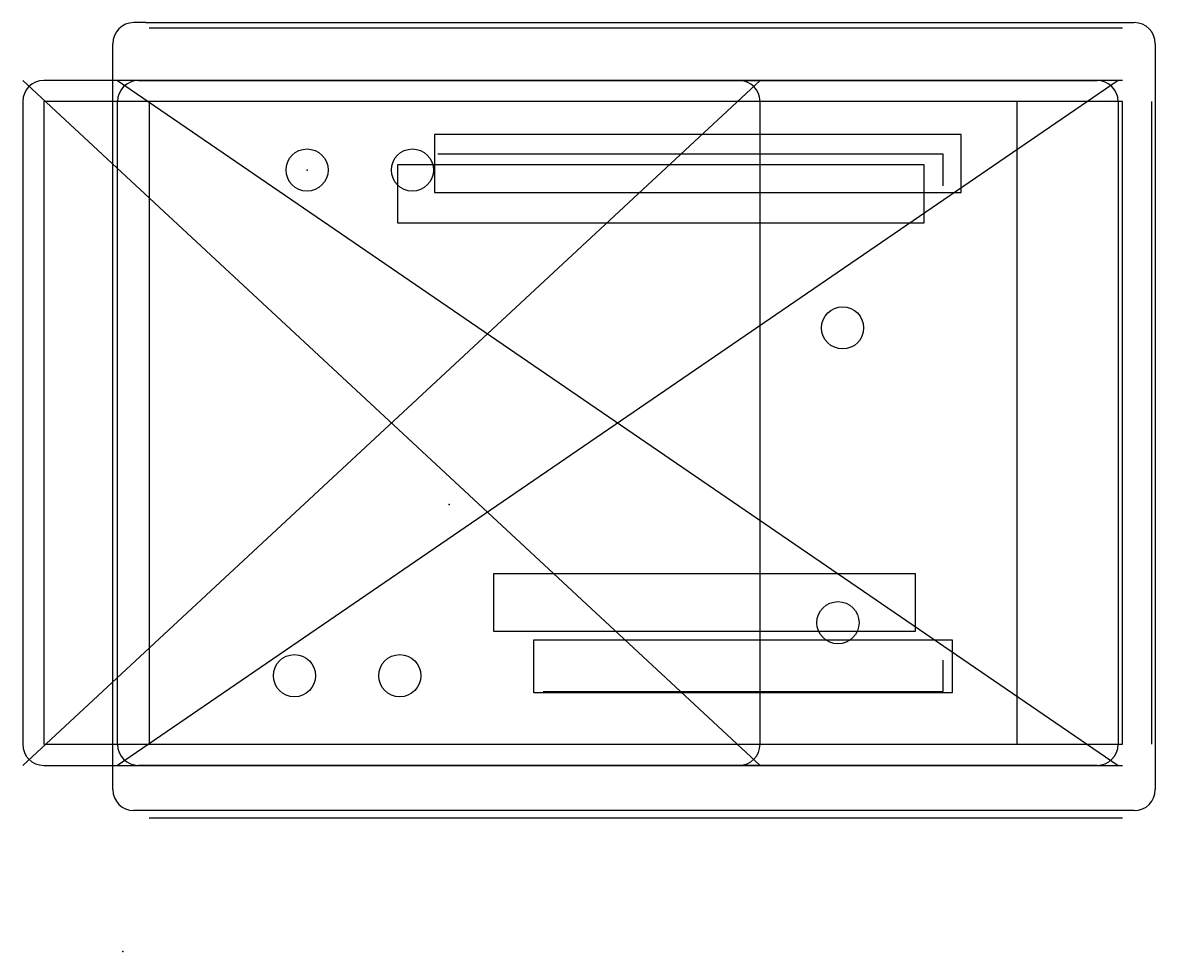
# Model space of a CAD drawing. Header units: centimetres. Extents: x -4 to 6.7, y -4.2 to 4.6.
import ezdxf

# ---------------------------------------------------------------- set-up
doc = ezdxf.new("R2010")
doc.units = ezdxf.units.CM
doc.header["$MEASUREMENT"] = 0
for name, color, linetype in [('ARDUINO UNO MINI v7 v3_Sketch1', 7, 'Continuous'), ('Assembly v9_Sketch1', 7, 'Continuous'), ('Assembly v9_Sketch2', 7, 'Continuous'), ('Case arduino v4_Sketch5', 7, 'Continuous'), ('Case arduino v4_Sketch8', 7, 'Continuous'), ('Case arduino v4_Sketch9', 7, 'Continuous'), ('Tutup case v3_Sketch3', 7, 'Continuous')]:
    doc.layers.add(name, color=color, linetype=linetype)

# ---------------------------------------------------------------- blocks, each defined once
blk = doc.blocks.new('ARDUINOUNOMINIv7v3')
at = {"layer": 'ARDUINO UNO MINI v7 v3_Sketch1'}
blk.add_point((0, 0), dxfattribs=at)
blk = doc.blocks.new('Casearduinov4')
at = {"layer": 'Case arduino v4_Sketch5'}
for p, q in [((3.5, 3.25), (-3.5, -3.25)), ((-3.5, 3.25), (3.5, -3.25)), ((3.3, 3.25), (-3.3, 3.25)), ((-3.5, 3.05), (-3.5, -3.05)), ((3.5, -3.05), (3.5, 3.05)), ((-3.3, -3.25), (3.3, -3.25))]:
    blk.add_line(p, q, dxfattribs=at)
for centre, start, end in [((-3.3, 3.05), 90, 180), ((3.3, 3.05), 360, 90), ((-3.3, -3.05), 180, 270), ((3.3, -3.05), 270, 0)]:
    blk.add_arc(centre, 0.2, start, end, dxfattribs=at)
blk.add_point((0, 0), dxfattribs=at)
blk.add_point((0, 0), dxfattribs=at)
at = {"layer": 'Case arduino v4_Sketch8'}
for p, q in [((5.94, 3.05, 0.2), (-3.3, 3.05, 0.2)), ((-3.3, 3.05, 0.2), (-3.3, -3.05, 0.2)), ((5.94, -3.05, 0.2), (5.94, 3.05, 0.2)), ((-3.3, -3.05, 0.2), (5.94, -3.05, 0.2))]:
    blk.add_line(p, q, dxfattribs=at)
blk.add_circle((-0.8, 2.4, 0.2), 0.2, dxfattribs=at)
for p in [(-0.8, 2.4, 0.2), (0, 0, 0.2)]:
    blk.add_point(p, dxfattribs=at)
at = {"layer": 'Case arduino v4_Sketch9'}
for p, q in [((-3.3, 3.05, 0.2), (-3.3, -3.05, 0.2)), ((5.94, 3.05, 0.2), (-3.3, 3.05, 0.2)), ((5.94, -3.05, 0.2), (5.94, 3.05, 0.2)), ((-3.3, -3.05, 0.2), (5.94, -3.05, 0.2))]:
    blk.add_line(p, q, dxfattribs=at)
for centre in [(-0.8, 2.4, 0.2), (4.284, 0.902, 0.2), (4.24, -1.896, 0.2), (-0.92, -2.399, 0.2)]:
    blk.add_circle(centre, 0.2, dxfattribs=at)
blk.add_point((0, 0, 0.2), dxfattribs=at)
at = {"extrusion": (-1, 3.747e-16, 4.85723e-17), "rotation": 89.99999999999993}
blk.add_blockref('ARDUINOUNOMINIv7v3', (5.015, -0.655, 2.548), dxfattribs=at)
blk = doc.blocks.new('Tutupcasev3')
at = {"layer": 'Tutup case v3_Sketch3'}
for p, q in [((4.75, 3.25), (-4.75, -3.25)), ((-4.75, 3.25), (4.75, -3.25)), ((-4.55, 3.25), (4.55, 3.25)), ((-4.75, -3.05), (-4.75, 3.05)), ((4.75, 3.05), (4.75, -3.05)), ((2.907, 2.448), (-2.093, 2.448)), ((-2.093, 2.448), (-2.093, 1.898)), ((2.907, 1.898), (2.907, 2.448)), ((-2.093, 1.898), (2.907, 1.898)), ((-1.178, -1.429), (2.822, -1.429)), ((-1.178, -1.979), (-1.178, -1.429)), ((2.822, -1.429), (2.822, -1.979)), ((2.822, -1.979), (-1.178, -1.979)), ((4.55, -3.25), (-4.55, -3.25))]:
    blk.add_line(p, q, dxfattribs=at)
for centre, start, end in [((-4.55, 3.05), 90, 180), ((4.55, 3.05), 0, 90), ((-4.55, -3.05), 180, 270), ((4.55, -3.05), 270, 360)]:
    blk.add_arc(centre, 0.2, start, end, dxfattribs=at)
blk.add_point((0, 0), dxfattribs=at)
blk.add_point((0, 0), dxfattribs=at)

msp = doc.modelspace()

# ---------------------------------------------------------------- linework, layer by layer
at = {"layer": 'Assembly v9_Sketch1'}
for p, q in [((-2.878, 4.574), (-2.993, 4.574)), ((-2.878, 4.574), (6.505, 4.574)), ((-2.848, 4.525), (6.392, 4.525)), ((-3.193, -2.704), (-3.193, 4.374)), ((6.705, 4.374), (6.705, -2.704)), ((-0.138, 3.513), (-0.138, 2.963)), ((4.862, 3.513), (-0.138, 3.513)), ((4.862, 2.963), (4.862, 3.513)), ((-0.138, 2.963), (4.862, 2.963)), ((0.804, -1.283), (4.777, -1.283)), ((0.804, -1.787), (0.804, -1.283)), ((4.777, -1.283), (4.777, -1.787)), ((4.777, -1.787), (0.804, -1.787)), ((6.505, -2.904), (-2.993, -2.904)), ((6.392, -2.975), (-2.848, -2.975))]:
    msp.add_line(p, q, dxfattribs=at)
for centre, start, end in [((-2.993, 4.374), 90, 180), ((6.505, 4.374), 0, 90), ((-2.993, -2.704), 180, 270), ((6.505, -2.704), 270, 360)]:
    msp.add_arc(centre, 0.2, start, end, dxfattribs=at)
msp.add_point((0, 0), dxfattribs=at)
at = {"layer": 'Assembly v9_Sketch2'}
for p, q in [((6.392, 4.025, -1.875), (-2.848, 4.025, -1.875)), ((6.392, 3.825, -1.875), (-2.848, 3.825, -1.875)), ((-2.848, 3.825, -1.875), (-2.848, -2.275, -1.875)), ((6.392, -2.275, -1.875), (6.392, 3.825, -1.875)), ((6.672, -2.275, -1.875), (6.672, 3.825, -1.875)), ((4.692, 3.325, -1.875), (-0.108, 3.325, -1.875)), ((4.692, 3.025, -1.875), (4.692, 3.325, -1.875)), ((4.692, -1.775, -1.875), (4.692, -1.475, -1.875)), ((0.892, -1.775, -1.875), (4.692, -1.775, -1.875)), ((-2.848, -2.275, -1.875), (6.392, -2.275, -1.875)), ((-2.848, -2.475, -1.875), (6.392, -2.475, -1.875))]:
    msp.add_line(p, q, dxfattribs=at)
for centre in [(-0.348, 3.175, -1.875), (-0.468, -1.624, -1.875)]:
    msp.add_circle(centre, 0.2, dxfattribs=at)
msp.add_point((0, 0, -1.875), dxfattribs=at)

# ---------------------------------------------------------------- block references
for name, p in [('Casearduinov4', (-0.548, 0.775, -2.075)), ('Tutupcasev3', (1.602, 0.775, 0.425))]:
    msp.add_blockref(name, p)

doc.saveas('drawing.dxf')
